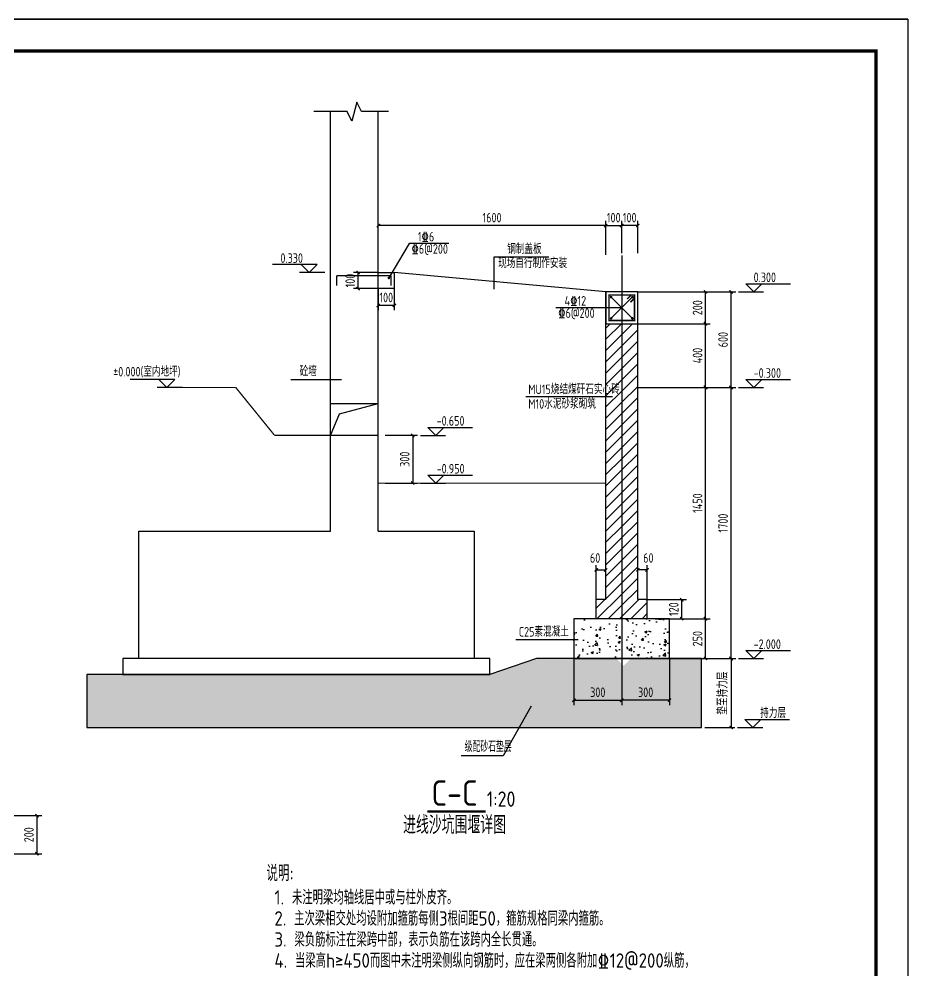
# Model space of a CAD drawing. Header units: millimetres. Extents: x 893615 to 897539, y 39650 to 40458.
# Drawn here: x 895379 to 895657.6, y 39945.7 to 40244.1 of the extents above; entities that cross this region are included whole.
import ezdxf

# ---------------------------------------------------------------- set-up
doc = ezdxf.new("R2010")
doc.units = ezdxf.units.MM
doc.header["$LTSCALE"] = 1000
doc.header["$MEASUREMENT"] = 0
for name, color, linetype in [('1505', 2, 'Continuous'), ('22', 1, 'Continuous'), ('DIM', 7, 'Continuous'), ('DIM_SYMB', 3, 'Continuous'), ('DOTE', 1, 'Continuous'), ('PUB_DIM', 3, 'Continuous'), ('PUB_TEXT', 7, 'Continuous'), ('S_BEAMDIMMASS', 2, 'Continuous'), ('Thin', 7, 'Continuous'), ('WALL', 9, 'Continuous'), ('构造柱', 3, 'Continuous'), ('柱__钢筋标注', 7, 'Continuous'), ('标注尺寸', 252, 'Continuous'), ('标注钢筋', 253, 'Continuous'), ('标高', 7, 'Continuous'), ('梁原位标注', 7, 'Continuous'), ('次梁吊筋标注', 7, 'Continuous'), ('独立基础', 2, 'Continuous'), ('钢筋线', 1, 'Continuous')]:
    doc.layers.add(name, color=color, linetype=linetype)
doc.styles.add('GBHZ', font='gbenor.shx', dxfattribs={"width": 0.9, "bigfont": 'gbcbig.shx'})
doc.styles.get("Standard").update_dxf_attribs({"font": 'gbenor.shx', "bigfont": 'gbcbig.shx'})
doc.dimstyles.new('Y20', dxfattribs={"dimscale": 0, "dimtxt": 3, "dimasz": 0.01, "dimexe": 1.5, "dimexo": 0.03, "dimgap": 1, "dimtad": 1, "dimdec": 0, "dimlfac": 20, "dimzin": 0, "dimdsep": 46, "dimtxsty": 'GBHZ', "dimblk1": 'DX', "dimblk2": 'DX', "dimsah": 1, "dimcen": 0.09, "dimdle": 1, "dimadec": 0, "dimazin": 0, "dimtfac": 1, "dimtdec": 0, "dimtix": 1, "dimtmove": 2, "dimatfit": 3, "dimldrblk": 'DX', "dimfxl": 0, "dimtolj": 1, "dimtzin": 0, "dimarcsym": 0})
doc.dimstyles.new('Y40', dxfattribs={"dimscale": 0, "dimtxt": 3, "dimasz": 0.01, "dimexe": 1.2, "dimexo": 1, "dimgap": 1, "dimtad": 1, "dimdec": 0, "dimlfac": 40, "dimzin": 0, "dimdsep": 46, "dimtxsty": 'GBHZ', "dimblk1": 'DX', "dimblk2": 'DX', "dimsah": 1, "dimcen": 0.09, "dimdle": 1, "dimadec": 0, "dimazin": 0, "dimtfac": 1, "dimtdec": 0, "dimtix": 1, "dimtmove": 2, "dimatfit": 3, "dimldrblk": 'DX', "dimfxl": 0, "dimtolj": 1, "dimtzin": 0, "dimarcsym": 0})
pattern_1 = [(45, (891212.9684, 37381.3067), (-1.767767, 1.767767), [])]

# ---------------------------------------------------------------- blocks, each defined once
blk = doc.blocks.new('DX')
at = {"color": 0, "linetype": 'ByBlock', "const_width": 40}
blk.add_lwpolyline([(-54, -51), (46, 49)], dxfattribs=at)
blk = doc.blocks.new('*D504')
at = {"layer": 'Defpoints', "color": 0, "transparency": 16777216}
for p in [(895552.87, 40043.65), (895567.87, 40043.65), (895567.87, 40030.61)]:
    blk.add_point(p, dxfattribs=at)
at = {"layer": 'DIM', "color": 0, "lineweight": -2, "transparency": 16777216}
for p, q in [((895552.87, 40043.62), (895552.87, 40029.11)), ((895567.87, 40043.62), (895567.87, 40029.11)), ((895552.88, 40030.61), (895567.86, 40030.61))]:
    blk.add_line(p, q, dxfattribs=at)
at = {"layer": 'DIM', "color": 0, "lineweight": -2, "transparency": 16777216, "xscale": 0.01, "yscale": 0.01, "zscale": 0.01, "rotation": 180}
blk.add_blockref('DX', (895552.87, 40030.61), dxfattribs=at)
at = {"layer": 'DIM', "color": 0, "lineweight": -2, "transparency": 16777216, "xscale": 0.01, "yscale": 0.01, "zscale": 0.01}
blk.add_blockref('DX', (895567.87, 40030.61), dxfattribs=at)
at = {"layer": 'DIM', "color": 0, "transparency": 16777216, "insert": (895560.37, 40033.11), "char_height": 3, "attachment_point": 5, "style": 'GBHZ'}
blk.add_mtext('\\A1;300', dxfattribs=at)
blk = doc.blocks.new('*D505')
at = {"layer": 'Defpoints', "color": 0, "transparency": 16777216}
for p in [(895562.87, 40071.46), (895559.87, 40062.15), (895562.87, 40062.15)]:
    blk.add_point(p, dxfattribs=at)
at = {"layer": 'DIM', "color": 0, "lineweight": -2, "transparency": 16777216}
for p, q in [((895559.87, 40062.18), (895559.87, 40072.96)), ((895562.87, 40062.18), (895562.87, 40072.96)), ((895559.88, 40071.46), (895562.86, 40071.46))]:
    blk.add_line(p, q, dxfattribs=at)
at = {"layer": 'DIM', "color": 0, "lineweight": -2, "transparency": 16777216, "xscale": 0.01, "yscale": 0.01, "zscale": 0.01, "rotation": 180}
blk.add_blockref('DX', (895559.87, 40071.46), dxfattribs=at)
at = {"layer": 'DIM', "color": 0, "lineweight": -2, "transparency": 16777216, "xscale": 0.01, "yscale": 0.01, "zscale": 0.01}
blk.add_blockref('DX', (895562.87, 40071.46), dxfattribs=at)
at = {"layer": 'DIM', "color": 0, "transparency": 16777216, "insert": (895559.54, 40075.21), "char_height": 3, "attachment_point": 5, "style": 'GBHZ'}
blk.add_mtext('\\A1;60', dxfattribs=at)
blk = doc.blocks.new('*D506')
at = {"layer": 'Defpoints', "color": 0, "transparency": 16777216}
for p in [(895575.37, 40062.15), (895586.67, 40062.15), (895578.37, 40056.15)]:
    blk.add_point(p, dxfattribs=at)
at = {"layer": 'DIM', "color": 0, "lineweight": -2, "transparency": 16777216}
for p, q in [((895575.4, 40062.15), (895588.17, 40062.15)), ((895586.67, 40056.16), (895586.67, 40062.14)), ((895578.4, 40056.15), (895588.17, 40056.15))]:
    blk.add_line(p, q, dxfattribs=at)
at = {"layer": 'DIM', "color": 0, "lineweight": -2, "transparency": 16777216, "xscale": 0.01, "yscale": 0.01, "zscale": 0.01}
for p, rotation in [((895586.67, 40062.15), 90), ((895586.67, 40056.15), 270)]:
    blk.add_blockref('DX', p, dxfattribs=dict(at, rotation=rotation))
at = {"layer": 'DIM', "color": 0, "transparency": 16777216, "insert": (895584.17, 40059.15), "char_height": 3, "attachment_point": 5, "rotation": 90, "style": 'GBHZ'}
blk.add_mtext('\\A1;120', dxfattribs=at)
blk = doc.blocks.new('*D507')
at = {"layer": 'Defpoints', "color": 0, "transparency": 16777216}
for p in [(895567.87, 40179.39), (895562.87, 40170.71), (895567.87, 40170.71)]:
    blk.add_point(p, dxfattribs=at)
at = {"layer": 'DIM', "color": 0, "lineweight": -2, "transparency": 16777216}
for p, q in [((895562.87, 40170.74), (895562.87, 40180.89)), ((895567.87, 40170.74), (895567.87, 40180.89)), ((895562.86, 40179.39), (895562.85, 40179.39)), ((895562.87, 40179.39), (895567.87, 40179.39)), ((895567.88, 40179.39), (895567.89, 40179.39))]:
    blk.add_line(p, q, dxfattribs=at)
at = {"layer": 'DIM', "color": 0, "lineweight": -2, "transparency": 16777216, "xscale": 0.01, "yscale": 0.01, "zscale": 0.01}
blk.add_blockref('DX', (895562.87, 40179.39), dxfattribs=at)
at = {"layer": 'DIM', "color": 0, "lineweight": -2, "transparency": 16777216, "xscale": 0.01, "yscale": 0.01, "zscale": 0.01, "rotation": 180}
blk.add_blockref('DX', (895567.87, 40179.39), dxfattribs=at)
at = {"layer": 'DIM', "color": 0, "transparency": 16777216, "insert": (895565.37, 40181.89), "char_height": 3, "attachment_point": 5, "style": 'GBHZ'}
blk.add_mtext('\\A1;100', dxfattribs=at)
blk = doc.blocks.new('*D508')
at = {"layer": 'Defpoints', "color": 0, "transparency": 16777216}
for p in [(895572.87, 40071.46), (895572.87, 40062.15), (895575.87, 40062.15)]:
    blk.add_point(p, dxfattribs=at)
at = {"layer": 'DIM', "color": 0, "lineweight": -2, "transparency": 16777216}
for p, q in [((895572.87, 40062.18), (895572.87, 40072.96)), ((895575.87, 40062.18), (895575.87, 40072.96)), ((895575.86, 40071.46), (895572.88, 40071.46))]:
    blk.add_line(p, q, dxfattribs=at)
at = {"layer": 'DIM', "color": 0, "lineweight": -2, "transparency": 16777216, "xscale": 0.01, "yscale": 0.01, "zscale": 0.01, "rotation": 180}
blk.add_blockref('DX', (895572.87, 40071.46), dxfattribs=at)
at = {"layer": 'DIM', "color": 0, "lineweight": -2, "transparency": 16777216, "xscale": 0.01, "yscale": 0.01, "zscale": 0.01}
blk.add_blockref('DX', (895575.87, 40071.46), dxfattribs=at)
at = {"layer": 'DIM', "color": 0, "transparency": 16777216, "insert": (895576.21, 40075.21), "char_height": 3, "attachment_point": 5, "style": 'GBHZ'}
blk.add_mtext('\\A1;60', dxfattribs=at)
blk = doc.blocks.new('*D509')
at = {"layer": 'Defpoints', "color": 0, "transparency": 16777216}
for p in [(895567.87, 40179.39), (895567.87, 40170.71), (895572.87, 40170.71)]:
    blk.add_point(p, dxfattribs=at)
at = {"layer": 'DIM', "color": 0, "lineweight": -2, "transparency": 16777216}
for p, q in [((895567.87, 40170.74), (895567.87, 40180.89)), ((895572.87, 40170.74), (895572.87, 40180.89)), ((895567.86, 40179.39), (895567.85, 40179.39)), ((895572.87, 40179.39), (895567.87, 40179.39)), ((895572.88, 40179.39), (895572.89, 40179.39))]:
    blk.add_line(p, q, dxfattribs=at)
at = {"layer": 'DIM', "color": 0, "lineweight": -2, "transparency": 16777216, "xscale": 0.01, "yscale": 0.01, "zscale": 0.01}
blk.add_blockref('DX', (895567.87, 40179.39), dxfattribs=at)
at = {"layer": 'DIM', "color": 0, "lineweight": -2, "transparency": 16777216, "xscale": 0.01, "yscale": 0.01, "zscale": 0.01, "rotation": 180}
blk.add_blockref('DX', (895572.87, 40179.39), dxfattribs=at)
at = {"layer": 'DIM', "color": 0, "transparency": 16777216, "insert": (895570.37, 40181.89), "char_height": 3, "attachment_point": 5, "style": 'GBHZ'}
blk.add_mtext('\\A1;100', dxfattribs=at)
blk = doc.blocks.new('*D510')
at = {"layer": 'Defpoints', "color": 0, "transparency": 16777216}
for p in [(895567.87, 40043.65), (895582.87, 40043.65), (895567.87, 40030.61)]:
    blk.add_point(p, dxfattribs=at)
at = {"layer": 'DIM', "color": 0, "lineweight": -2, "transparency": 16777216}
for p, q in [((895567.87, 40043.62), (895567.87, 40029.11)), ((895582.87, 40043.62), (895582.87, 40029.11)), ((895582.86, 40030.61), (895567.88, 40030.61))]:
    blk.add_line(p, q, dxfattribs=at)
at = {"layer": 'DIM', "color": 0, "lineweight": -2, "transparency": 16777216, "xscale": 0.01, "yscale": 0.01, "zscale": 0.01, "rotation": 180}
blk.add_blockref('DX', (895567.87, 40030.61), dxfattribs=at)
at = {"layer": 'DIM', "color": 0, "lineweight": -2, "transparency": 16777216, "xscale": 0.01, "yscale": 0.01, "zscale": 0.01}
blk.add_blockref('DX', (895582.87, 40030.61), dxfattribs=at)
at = {"layer": 'DIM', "color": 0, "transparency": 16777216, "insert": (895575.37, 40033.11), "char_height": 3, "attachment_point": 5, "style": 'GBHZ'}
blk.add_mtext('\\A1;300', dxfattribs=at)
blk = doc.blocks.new('*D496')
at = {"layer": 'Defpoints', "color": 0, "transparency": 16777216}
for p in [(895582.87, 40056.15), (895594.13, 40056.15), (895582.87, 40043.65)]:
    blk.add_point(p, dxfattribs=at)
at = {"layer": 'DIM', "color": 0, "lineweight": -2, "transparency": 16777216}
for p, q in [((895582.9, 40056.15), (895595.63, 40056.15)), ((895594.13, 40043.66), (895594.13, 40056.14)), ((895582.9, 40043.65), (895595.63, 40043.65))]:
    blk.add_line(p, q, dxfattribs=at)
at = {"layer": 'DIM', "color": 0, "lineweight": -2, "transparency": 16777216, "xscale": 0.01, "yscale": 0.01, "zscale": 0.01}
for p, rotation in [((895594.13, 40056.15), 90), ((895594.13, 40043.65), 270)]:
    blk.add_blockref('DX', p, dxfattribs=dict(at, rotation=rotation))
at = {"layer": 'DIM', "color": 0, "transparency": 16777216, "insert": (895591.63, 40049.9), "char_height": 3, "attachment_point": 5, "rotation": 90, "style": 'GBHZ'}
blk.add_mtext('\\A1;250', dxfattribs=at)
blk = doc.blocks.new('*D497')
at = {"layer": 'Defpoints', "color": 0, "transparency": 16777216}
for p in [(895572.87, 40128.65), (895594.13, 40128.65), (895582.87, 40056.15)]:
    blk.add_point(p, dxfattribs=at)
at = {"layer": 'DIM', "color": 0, "lineweight": -2, "transparency": 16777216}
for p, q in [((895572.9, 40128.65), (895595.63, 40128.65)), ((895594.13, 40056.16), (895594.13, 40128.64)), ((895582.9, 40056.15), (895595.63, 40056.15))]:
    blk.add_line(p, q, dxfattribs=at)
at = {"layer": 'DIM', "color": 0, "lineweight": -2, "transparency": 16777216, "xscale": 0.01, "yscale": 0.01, "zscale": 0.01}
for p, rotation in [((895594.13, 40128.65), 90), ((895594.13, 40056.15), 270)]:
    blk.add_blockref('DX', p, dxfattribs=dict(at, rotation=rotation))
at = {"layer": 'DIM', "color": 0, "transparency": 16777216, "insert": (895591.63, 40092.4), "char_height": 3, "attachment_point": 5, "rotation": 90, "style": 'GBHZ'}
blk.add_mtext('\\A1;1450', dxfattribs=at)
blk = doc.blocks.new('*D498')
at = {"layer": 'Defpoints', "color": 0, "transparency": 16777216}
for p in [(895572.87, 40148.65), (895594.13, 40148.65), (895572.87, 40128.65)]:
    blk.add_point(p, dxfattribs=at)
at = {"layer": 'DIM', "color": 0, "lineweight": -2, "transparency": 16777216}
for p, q in [((895572.9, 40148.65), (895595.63, 40148.65)), ((895594.13, 40128.66), (895594.13, 40148.64)), ((895572.9, 40128.65), (895595.63, 40128.65))]:
    blk.add_line(p, q, dxfattribs=at)
at = {"layer": 'DIM', "color": 0, "lineweight": -2, "transparency": 16777216, "xscale": 0.01, "yscale": 0.01, "zscale": 0.01}
for p, rotation in [((895594.13, 40148.65), 90), ((895594.13, 40128.65), 270)]:
    blk.add_blockref('DX', p, dxfattribs=dict(at, rotation=rotation))
at = {"layer": 'DIM', "color": 0, "transparency": 16777216, "insert": (895591.63, 40138.65), "char_height": 3, "attachment_point": 5, "rotation": 90, "style": 'GBHZ'}
blk.add_mtext('\\A1;400', dxfattribs=at)
blk = doc.blocks.new('*D499')
at = {"layer": 'Defpoints', "color": 0, "transparency": 16777216}
for p in [(895572.87, 40158.65), (895594.13, 40158.65), (895572.87, 40148.65)]:
    blk.add_point(p, dxfattribs=at)
at = {"layer": 'DIM', "color": 0, "lineweight": -2, "transparency": 16777216}
for p, q in [((895572.9, 40158.65), (895595.63, 40158.65)), ((895594.13, 40148.66), (895594.13, 40158.64)), ((895572.9, 40148.65), (895595.63, 40148.65))]:
    blk.add_line(p, q, dxfattribs=at)
at = {"layer": 'DIM', "color": 0, "lineweight": -2, "transparency": 16777216, "xscale": 0.01, "yscale": 0.01, "zscale": 0.01}
for p, rotation in [((895594.13, 40158.65), 90), ((895594.13, 40148.65), 270)]:
    blk.add_blockref('DX', p, dxfattribs=dict(at, rotation=rotation))
at = {"layer": 'DIM', "color": 0, "transparency": 16777216, "insert": (895591.63, 40153.65), "char_height": 3, "attachment_point": 5, "rotation": 90, "style": 'GBHZ'}
blk.add_mtext('\\A1;200', dxfattribs=at)
blk = doc.blocks.new('*D500')
at = {"layer": 'Defpoints', "color": 0, "transparency": 16777216}
for p in [(895584.37, 40128.65), (895602.13, 40128.65), (895584.37, 40043.65)]:
    blk.add_point(p, dxfattribs=at)
at = {"layer": 'DIM', "color": 0, "lineweight": -2, "transparency": 16777216}
for p, q in [((895584.4, 40128.65), (895603.63, 40128.65)), ((895602.13, 40043.66), (895602.13, 40128.64)), ((895584.4, 40043.65), (895603.63, 40043.65))]:
    blk.add_line(p, q, dxfattribs=at)
at = {"layer": 'DIM', "color": 0, "lineweight": -2, "transparency": 16777216, "xscale": 0.01, "yscale": 0.01, "zscale": 0.01}
for p, rotation in [((895602.13, 40128.65), 90), ((895602.13, 40043.65), 270)]:
    blk.add_blockref('DX', p, dxfattribs=dict(at, rotation=rotation))
at = {"layer": 'DIM', "color": 0, "transparency": 16777216, "insert": (895599.63, 40086.15), "char_height": 3, "attachment_point": 5, "rotation": 90, "style": 'GBHZ'}
blk.add_mtext('\\A1;1700', dxfattribs=at)
blk = doc.blocks.new('*D501')
at = {"layer": 'Defpoints', "color": 0, "transparency": 16777216}
for p in [(895586.25, 40158.65), (895602.13, 40158.65), (895584.37, 40128.65)]:
    blk.add_point(p, dxfattribs=at)
at = {"layer": 'DIM', "color": 0, "lineweight": -2, "transparency": 16777216}
for p, q in [((895586.28, 40158.65), (895603.63, 40158.65)), ((895602.13, 40128.66), (895602.13, 40158.64)), ((895584.4, 40128.65), (895603.63, 40128.65))]:
    blk.add_line(p, q, dxfattribs=at)
at = {"layer": 'DIM', "color": 0, "lineweight": -2, "transparency": 16777216, "xscale": 0.01, "yscale": 0.01, "zscale": 0.01}
for p, rotation in [((895602.13, 40158.65), 90), ((895602.13, 40128.65), 270)]:
    blk.add_blockref('DX', p, dxfattribs=dict(at, rotation=rotation))
at = {"layer": 'DIM', "color": 0, "transparency": 16777216, "insert": (895599.63, 40143.65), "char_height": 3, "attachment_point": 5, "rotation": 90, "style": 'GBHZ'}
blk.add_mtext('\\A1;600', dxfattribs=at)
blk = doc.blocks.new('*D502')
at = {"layer": 'Defpoints', "color": 0, "transparency": 16777216}
for p in [(895491.58, 40159.67), (895496.58, 40159.67), (895491.58, 40154.36)]:
    blk.add_point(p, dxfattribs=at)
at = {"layer": 'DIM', "color": 0, "lineweight": -2, "transparency": 16777216}
for p, q in [((895491.58, 40159.64), (895491.58, 40152.86)), ((895496.58, 40159.64), (895496.58, 40152.86)), ((895491.57, 40154.36), (895491.56, 40154.36)), ((895496.58, 40154.36), (895491.58, 40154.36)), ((895496.59, 40154.36), (895496.6, 40154.36))]:
    blk.add_line(p, q, dxfattribs=at)
at = {"layer": 'DIM', "color": 0, "lineweight": -2, "transparency": 16777216, "xscale": 0.01, "yscale": 0.01, "zscale": 0.01}
blk.add_blockref('DX', (895491.58, 40154.36), dxfattribs=at)
at = {"layer": 'DIM', "color": 0, "lineweight": -2, "transparency": 16777216, "xscale": 0.01, "yscale": 0.01, "zscale": 0.01, "rotation": 180}
blk.add_blockref('DX', (895496.58, 40154.36), dxfattribs=at)
at = {"layer": 'DIM', "color": 0, "transparency": 16777216, "insert": (895494.08, 40156.86), "char_height": 3, "attachment_point": 5, "style": 'GBHZ'}
blk.add_mtext('\\A1;100', dxfattribs=at)
blk = doc.blocks.new('*D503')
at = {"layer": 'Defpoints', "color": 0, "transparency": 16777216}
for p in [(895485.27, 40164.67), (895491.58, 40164.67), (895491.58, 40159.67)]:
    blk.add_point(p, dxfattribs=at)
at = {"layer": 'DIM', "color": 0, "lineweight": -2, "transparency": 16777216}
for p, q in [((895491.55, 40164.67), (895483.77, 40164.67)), ((895485.27, 40164.68), (895485.27, 40164.69)), ((895485.27, 40159.67), (895485.27, 40164.67)), ((895491.55, 40159.67), (895483.77, 40159.67)), ((895485.27, 40159.66), (895485.27, 40159.65))]:
    blk.add_line(p, q, dxfattribs=at)
at = {"layer": 'DIM', "color": 0, "lineweight": -2, "transparency": 16777216, "xscale": 0.01, "yscale": 0.01, "zscale": 0.01}
for p, rotation in [((895485.27, 40164.67), 270), ((895485.27, 40159.67), 90)]:
    blk.add_blockref('DX', p, dxfattribs=dict(at, rotation=rotation))
at = {"layer": 'DIM', "color": 0, "transparency": 16777216, "insert": (895482.77, 40162.17), "char_height": 3, "attachment_point": 5, "rotation": 90, "style": 'GBHZ'}
blk.add_mtext('\\A1;100', dxfattribs=at)
blk = doc.blocks.new('*D531')
at = {"layer": 'Defpoints', "color": 0, "transparency": 16777216}
for p in [(895595.3, 40043.65), (895592.9, 40022.04), (895602.16, 40022.04)]:
    blk.add_point(p, dxfattribs=at)
at = {"layer": 'dim', "color": 0, "lineweight": -2, "transparency": 16777216}
for p, q in [((895596.3, 40043.65), (895603.36, 40043.65)), ((895602.16, 40043.64), (895602.16, 40022.05)), ((895593.9, 40022.04), (895603.36, 40022.04))]:
    blk.add_line(p, q, dxfattribs=at)
at = {"layer": 'dim', "color": 0, "lineweight": -2, "transparency": 16777216, "xscale": 0.01, "yscale": 0.01, "zscale": 0.01}
for p, rotation in [((895602.16, 40043.65), 90), ((895602.16, 40022.04), 270)]:
    blk.add_blockref('DX', p, dxfattribs=dict(at, rotation=rotation))
at = {"layer": 'dim', "color": 0, "transparency": 16777216, "insert": (895599.54, 40032.84), "char_height": 3, "attachment_point": 5, "rotation": 90, "style": 'GBHZ'}
blk.add_mtext('\\A1;垫至持力层', dxfattribs=at)
blk = doc.blocks.new('*D532')
at = {"layer": 'Defpoints', "color": 0, "transparency": 16777216}
for p in [(895493.7, 40113.65), (895493.7, 40098.65), (895502.37, 40098.65)]:
    blk.add_point(p, dxfattribs=at)
at = {"layer": 'DIM', "color": 0, "lineweight": -2, "transparency": 16777216}
for p, q in [((895493.73, 40113.65), (895503.87, 40113.65)), ((895502.37, 40113.64), (895502.37, 40098.66)), ((895493.73, 40098.65), (895503.87, 40098.65))]:
    blk.add_line(p, q, dxfattribs=at)
at = {"layer": 'DIM', "color": 0, "lineweight": -2, "transparency": 16777216, "xscale": 0.01, "yscale": 0.01, "zscale": 0.01}
for p, rotation in [((895502.37, 40113.65), 90), ((895502.37, 40098.65), 270)]:
    blk.add_blockref('DX', p, dxfattribs=dict(at, rotation=rotation))
at = {"layer": 'DIM', "color": 0, "transparency": 16777216, "insert": (895499.87, 40106.15), "char_height": 3, "attachment_point": 5, "rotation": 90, "style": 'GBHZ'}
blk.add_mtext('\\A1;300', dxfattribs=at)
blk = doc.blocks.new('*D533')
at = {"layer": 'Defpoints', "color": 0, "transparency": 16777216}
for p in [(895491.58, 40179.39), (895562.87, 40170.16), (895491.58, 40164.67)]:
    blk.add_point(p, dxfattribs=at)
at = {"layer": 'DIM', "color": 0, "lineweight": -2, "transparency": 16777216}
for p, q in [((895491.58, 40164.7), (895491.58, 40180.89)), ((895562.87, 40170.19), (895562.87, 40180.89)), ((895562.86, 40179.39), (895491.59, 40179.39))]:
    blk.add_line(p, q, dxfattribs=at)
at = {"layer": 'DIM', "color": 0, "lineweight": -2, "transparency": 16777216, "xscale": 0.01, "yscale": 0.01, "zscale": 0.01, "rotation": 180}
blk.add_blockref('DX', (895491.58, 40179.39), dxfattribs=at)
at = {"layer": 'DIM', "color": 0, "lineweight": -2, "transparency": 16777216, "xscale": 0.01, "yscale": 0.01, "zscale": 0.01}
blk.add_blockref('DX', (895562.87, 40179.39), dxfattribs=at)
at = {"layer": 'DIM', "color": 0, "transparency": 16777216, "insert": (895527.23, 40181.89), "char_height": 3, "attachment_point": 5, "style": 'GBHZ'}
blk.add_mtext('\\A1;1600', dxfattribs=at)
blk = doc.blocks.new('*D537')
at = {"layer": 'Defpoints', "color": 0, "transparency": 16777216}
for p in [(895375.51, 39994.44), (895375.51, 39982.44), (895384.61, 39982.44)]:
    blk.add_point(p, dxfattribs=at)
at = {"layer": 'DIM', "color": 0, "lineweight": -2, "transparency": 16777216}
for p, q in [((895375.54, 39994.44), (895386.11, 39994.44)), ((895384.61, 39994.43), (895384.61, 39982.45)), ((895375.54, 39982.44), (895386.11, 39982.44))]:
    blk.add_line(p, q, dxfattribs=at)
at = {"layer": 'DIM', "color": 0, "lineweight": -2, "transparency": 16777216, "xscale": 0.01, "yscale": 0.01, "zscale": 0.01}
for p, rotation in [((895384.61, 39994.44), 90), ((895384.61, 39982.44), 270)]:
    blk.add_blockref('DX', p, dxfattribs=dict(at, rotation=rotation))
at = {"layer": 'DIM', "color": 0, "transparency": 16777216, "insert": (895382.11, 39988.44), "char_height": 3, "attachment_point": 5, "rotation": 90, "style": 'GBHZ'}
blk.add_mtext('\\A1;200', dxfattribs=at)

msp = doc.modelspace()

# ---------------------------------------------------------------- hatches: boundary and pattern name
at = {"layer": '1505'}
h = msp.add_hatch(dxfattribs=at)
h.set_pattern_fill('ANSI31', color=0, scale=20, style=0)
h.set_pattern_definition(pattern_1)
h.paths.add_polyline_path([(895567.873, 40148.647), (895562.873, 40148.647), (895562.873, 40062.147), (895559.873, 40062.147), (895559.873, 40056.147), (895567.873, 40056.147)])
h = msp.add_hatch(dxfattribs=at)
h.set_pattern_fill('ANSI31', color=0, scale=20, style=0)
h.set_pattern_definition(pattern_1)
h.paths.add_polyline_path([(895572.873, 40148.647), (895567.873, 40148.647), (895567.873, 40056.147), (895575.873, 40056.147), (895575.873, 40062.147), (895572.873, 40062.147)])
at = {"layer": '柱__钢筋标注'}
h = msp.add_hatch(dxfattribs=at)
h.set_pattern_fill('DOTS', color=256, scale=30, style=0)
h.set_pattern_definition([(0, (-14.8096, 0), (0.9375, 1.875), [0, -1.875])])
h.paths.add_polyline_path([(895592.903, 40043.647), (895570.729, 40043.647), (895568.479, 40041.397), (895566.229, 40043.647), (895541.129, 40043.647), (895526.584, 40038.647), (895400.26, 40038.647), (895400.26, 40022.042), (895592.903, 40022.042)])
h.paths.add_polyline_path([(895557.462, 40030.879), (895563.284, 40030.879), (895563.284, 40034.89), (895557.462, 40034.89)], flags=24)
h.paths.add_polyline_path([(895572.462, 40030.879), (895578.284, 40030.879), (895578.284, 40034.89), (895572.462, 40034.89)], flags=24)
at = {"layer": '次梁吊筋标注'}
h = msp.add_hatch(dxfattribs=at)
h.set_pattern_fill('AR-CONC', color=0, style=0)
h.set_pattern_definition([(50, (899535.1514, 34337.522), (7.172602, -0.6275213), [0.75, -8.25]), (355, (899535.1514, 34337.522), (-1.387513, 7.521921), [0.6, -6.6]), (100.4514, (899535.749, 34337.47), (5.785094, 6.8943954), [0.637402, -7.011421]), (46.1842, (899535.151, 34339.522), (10.67241, -1.65519), [1.125, -12.375]), (96.6356, (899536.041, 34339.384), (9.346627, 9.741179), [0.956103, -10.51713]), (351.1842, (899535.151, 34339.522), (9.34662, 9.741186), [0.9, -9.9]), (21, (899536.1514, 34339.022), (5.9690705, -4.026189), [0.75, -8.25]), (326, (899536.1514, 34339.022), (2.433153, 7.2515005), [0.6, -6.6]), (71.4514, (899536.649, 34338.6867), (8.402226, 3.225305), [0.637402, -7.011421]), (37.5, (899535.1514, 34337.5222), (0.1215986, 3.3289385), [0, -6.52, 0, -6.7, 0, -6.625]), (7.5, (899535.1514, 34337.522), (2.6306954, 3.9441171), [0, -3.82, 0, -6.37, 0, -2.525]), (327.5, (899532.9214, 34337.5222), (5.3382244, -0.2255487), [0, -2.5, 0, -7.8, 0, -10.35]), (317.5, (899531.9214, 34337.522), (5.8318617, 1.0010498), [0, -3.25, 0, -5.18, 0, -7.35])])
h.paths.add_polyline_path([(895582.873, 40056.147), (895577.073, 40056.147), (895552.873, 40056.147), (895552.873, 40043.647), (895582.873, 40043.647)])

# ---------------------------------------------------------------- linework, layer by layer
at = {"color": 0}
for p, q in [((895657.565, 40244.145), (894816.565, 40244.145)), ((894816.565, 40244.145), (895657.565, 40244.145)), ((895657.565, 40244.145), (895657.565, 39650.145))]:
    msp.add_line(p, q, dxfattribs=at)
for p, q in [((895501.218, 40173.762), (895494.884, 40162.972)), ((895564.273, 40157.247), (895571.473, 40150.047)), ((895564.273, 40150.047), (895571.473, 40157.247)), ((895480.056, 40131.05), (895464.2, 40131.05))]:
    msp.add_line(p, q)
at = {"color": 0, "const_width": 1}
msp.add_lwpolyline([(895647.565, 39660.145), (894841.565, 39660.145), (894841.565, 40234.145), (895647.565, 40234.145)], close=True, dxfattribs=at)
at = {"color": 0, "const_width": 0.4}
for points in [[(895430.216, 40128.647), (895446.92, 40128.647)], [(895459.084, 40113.647), (895446.92, 40128.647)], [(895595.736, 40128.647), (895572.873, 40128.647)], [(895476.584, 40113.647), (895459.084, 40113.647)], [(895562.873, 40098.647), (895491.584, 40098.647)]]:
    msp.add_lwpolyline(points, dxfattribs=at)
at = {"layer": '22', "const_width": 0.45}
for points in [[(895569.618, 40156.393), (895570.873, 40157.647)], [(895570.618, 40155.392), (895571.873, 40156.646)]]:
    msp.add_lwpolyline(points, dxfattribs=at)
at = {"layer": 'DIM_SYMB'}
for p, q in [((895545.035, 40169.519), (895527.774, 40169.519)), ((895527.774, 40169.519), (895527.774, 40159.519))]:
    msp.add_line(p, q, dxfattribs=at)
at = {"layer": 'DOTE', "color": 6, "ltscale": 1000}
msp.add_line((895567.873, 40170.024), (895567.873, 40036.046), dxfattribs=at)
at = {"layer": 'PUB_DIM', "color": 0}
for p, q in [((895572.873, 40062.147), (895572.873, 40158.647)), ((895562.873, 40062.147), (895559.873, 40062.147)), ((895559.873, 40056.147), (895559.873, 40062.147)), ((895575.873, 40062.147), (895572.873, 40062.147)), ((895575.873, 40056.147), (895575.873, 40062.147))]:
    msp.add_line(p, q, dxfattribs=at)
msp.add_lwpolyline([(895577.073, 40056.147), (895552.873, 40056.147), (895552.873, 40043.647), (895582.873, 40043.647), (895582.873, 40056.147), (895577.073, 40056.147)], dxfattribs=at)
at = {"layer": 'PUB_DIM', "color": 0, "const_width": 0.7}
msp.add_lwpolyline([(895506.917, 39995.729), (895525.259, 39995.729)], dxfattribs=at)
at = {"layer": 'Thin'}
for p, q in [((895484.834, 40218.116), (895483.334, 40212.116)), ((895486.334, 40215.116), (895484.834, 40218.116)), ((895481.834, 40215.116), (895471.438, 40215.116)), ((895483.334, 40212.116), (895481.834, 40215.116)), ((895494.781, 40215.116), (895486.334, 40215.116))]:
    msp.add_line(p, q, dxfattribs=at)
at = {"layer": 'WALL'}
msp.add_line((895491.584, 40113.647), (895476.584, 40113.647), dxfattribs=at)
at = {"layer": '构造柱'}
for p, q in [((895562.873, 40158.647), (895496.584, 40164.672)), ((895476.584, 40123.647), (895491.584, 40123.647)), ((895479.454, 40120.424), (895491.584, 40123.647)), ((895564.98, 40125.697), (895537.784, 40125.697)), ((895476.584, 40113.647), (895479.454, 40120.424)), ((895554.262, 40049.52), (895534.681, 40049.52))]:
    msp.add_line(p, q, dxfattribs=at)
at = {"layer": '柱__钢筋标注'}
for p, q in [((895539.495, 40028.782), (895530.687, 40013.231)), ((895530.687, 40013.231), (895517.609, 40013.231))]:
    msp.add_line(p, q, dxfattribs=at)
at = {"layer": '标注尺寸'}
for p, q in [((895474.804, 40164.672), (895466.88, 40164.672)), ((895604.413, 40158.647), (895612.338, 40158.647)), ((895430.216, 40128.647), (895422.292, 40128.647)), ((895604.413, 40128.647), (895612.338, 40128.647)), ((895504.776, 40113.647), (895512.7, 40113.647)), ((895504.776, 40098.647), (895512.7, 40098.647)), ((895604.413, 40043.647), (895612.338, 40043.647)), ((895604.14, 40022.042), (895612.064, 40022.042))]:
    msp.add_line(p, q, dxfattribs=at)
at = {"layer": '标高'}
for points in [[(895467.448, 40167.172), (895469.948, 40164.672), (895472.448, 40167.172), (895458.453, 40167.172)], [(895611.769, 40161.147), (895609.269, 40158.647), (895606.769, 40161.147), (895620.764, 40161.147)], [(895422.861, 40131.147), (895425.361, 40128.647), (895427.861, 40131.147), (895413.865, 40131.147)], [(895611.769, 40131.147), (895609.269, 40128.647), (895606.769, 40131.147), (895620.764, 40131.147)], [(895512.131, 40116.147), (895509.631, 40113.647), (895507.131, 40116.147), (895521.127, 40116.147)], [(895512.131, 40101.147), (895509.631, 40098.647), (895507.131, 40101.147), (895521.127, 40101.147)], [(895611.769, 40046.147), (895609.269, 40043.647), (895606.769, 40046.147), (895620.764, 40046.147)], [(895611.496, 40024.542), (895608.996, 40022.042), (895606.496, 40024.542), (895620.491, 40024.542)]]:
    msp.add_lwpolyline(points, dxfattribs=at)
at = {"layer": '梁原位标注'}
for p, q in [((895513.74, 40173.762), (895501.218, 40173.762)), ((895567.873, 40153.647), (895547.185, 40153.647))]:
    msp.add_line(p, q, dxfattribs=at)
at = {"layer": '次梁吊筋标注', "color": 0}
msp.add_line((895562.873, 40062.147), (895562.873, 40158.647), dxfattribs=at)
msp.add_lwpolyline([(895562.873, 40148.647), (895572.873, 40148.647), (895572.873, 40158.647), (895562.873, 40158.647)], close=True, dxfattribs=at)
at = {"layer": '独立基础'}
for p, q in [((895476.584, 40083.647), (895476.584, 40215.116)), ((895491.584, 40083.647), (895491.584, 40215.116)), ((895491.584, 40164.672), (895496.584, 40164.672)), ((895496.584, 40164.672), (895496.584, 40159.672)), ((895496.584, 40159.672), (895491.584, 40159.672))]:
    msp.add_line(p, q, dxfattribs=at)
for points in [[(895491.584, 40083.647), (895521.584, 40083.647), (895521.584, 40043.647), (895416.584, 40043.647), (895416.584, 40083.647), (895476.584, 40083.647)], [(895526.584, 40038.647), (895400.26, 40038.647), (895400.26, 40022.042), (895592.903, 40022.042), (895592.903, 40043.647), (895541.129, 40043.647), (895526.584, 40038.647)]]:
    msp.add_lwpolyline(points, dxfattribs=at)
msp.add_lwpolyline([(895411.584, 40043.647), (895411.584, 40038.647), (895526.584, 40038.647), (895526.584, 40043.647)], close=True, dxfattribs=at)
at = {"layer": '钢筋线', "const_width": 0.45}
for points in [[(895478.537, 40163.672), (895495.584, 40163.672)], [(895478.537, 40163.672), (895478.537, 40160.616)], [(895495.584, 40163.672), (895495.584, 40160.616)], [(895571.873, 40149.647), (895571.873, 40157.647), (895563.873, 40157.647), (895563.873, 40149.647), (895571.873, 40149.647)]]:
    msp.add_lwpolyline(points, dxfattribs=at)
at = {"layer": '钢筋线', "const_width": 0.4}
for points in [[(895495.084, 40162.972, 1), (895494.684, 40162.972, 1), (895495.084, 40162.972)], [(895564.773, 40156.947, 1), (895564.373, 40156.947, 1), (895564.773, 40156.947)], [(895571.373, 40156.947, 1), (895570.974, 40156.947, 1), (895571.373, 40156.947)], [(895564.773, 40150.347, 1), (895564.373, 40150.347, 1), (895564.773, 40150.347)], [(895571.373, 40150.347, 1), (895570.974, 40150.347, 1), (895571.373, 40150.347)]]:
    msp.add_lwpolyline(points, format="xyb", dxfattribs=at)

# ---------------------------------------------------------------- texts
at = {"style": 'GBHZ'}
for s, height, p in [('说明:', 5, (895456.54, 39973.889)), ('1. 未注明梁均轴线居中或与柱外皮齐。', 4.5, (895459.044, 39966.565)), ('2. 主次梁相交处均设附加箍筋每侧3根间距50，箍筋规格同梁内箍筋。', 4.5, (895459.044, 39959.965)), ('3. 梁负筋标注在梁跨中部，表示负筋在该跨内全长贯通。', 4.5, (895459.044, 39953.365)), ('4. 当梁高h≥450而图中未注明梁侧纵向钢筋时，应在梁两侧各附加%%13212@200纵筋，', 4.5, (895459.044, 39946.765))]:
    msp.add_text(s, height=height, dxfattribs=at).set_placement(p)
at = {"layer": 'PUB_TEXT', "style": 'GBHZ'}
for s, height, p in [('C-C', 8, (895508.257, 39997.514)), ('1:20', 4.8, (895525.595, 39997.224)), ('进线沙坑围堰详图', 5.6, (895499.366, 39988.708))]:
    msp.add_text(s, height=height, dxfattribs=at).set_placement(p)
at = {"layer": 'S_BEAMDIMMASS', "style": 'GBHZ', "width": 0.9}
for s, p in [('0.330', (895460.92, 40167.706)), ('0.300', (895609.197, 40161.681)), ('%%P0.000(室内地坪)', (895408.535, 40132.099)), ('砼墙', (895466.966, 40132.224)), ('-0.300', (895609.197, 40131.681)), ('MU15烧结煤矸石实心砖', (895538.599, 40126.569)), ('M10水泥砂浆砌筑', (895538.607, 40121.999)), ('-0.650', (895509.866, 40116.681)), ('-0.950', (895509.866, 40101.681)), ('C25素混凝土', (895535.621, 40050.563)), ('-2.000', (895609.197, 40046.681)), ('持力层', (895611.267, 40025.076))]:
    msp.add_text(s, height=3, dxfattribs=at).set_placement(p)
at = {"layer": '标注钢筋', "width": 0.7}
msp.add_text('级配砂石垫层', height=3.5, dxfattribs=at).set_placement((895518.679, 40014.382))
at = {"layer": '梁原位标注', "style": 'GBHZ', "width": 0.9}
for s, p in [('1%%1326', (895503.989, 40174.419)), ('%%1326@200', (895501.986, 40170.582)), ('钢制盖板', (895531.982, 40170.55)), ('现场自行制作安装', (895529.149, 40166.096)), ('4%%13212', (895549.955, 40154.305)), ('%%1326@200', (895547.953, 40150.467))]:
    msp.add_text(s, height=3, dxfattribs=at).set_placement(p)

# ---------------------------------------------------------------- dimensions: what is measured, and where the dimension line sits
at = {"layer": 'DIM', "color": 0}
dim = msp.add_linear_dim(base=(895491.584, 40179.388), p1=(895562.873, 40170.164), p2=(895491.584, 40164.672), text='1600', dimstyle='Y20', override={"dimscale": 1}, dxfattribs=at)
dim.commit()
dim.dimension.update_dxf_attribs({"geometry": '*D533', "text_midpoint": (895527.229, 40181.888)})
for base, p1, p2, picture, middle in [((895567.873, 40179.388), (895562.873, 40170.713), (895567.873, 40170.713), '*D507', (895565.373, 40181.888)), ((895567.873, 40030.606), (895552.873, 40043.647), (895567.873, 40043.647), '*D504', (895560.373, 40033.106))]:
    dim = msp.add_linear_dim(base=base, p1=p1, p2=p2, dimstyle='Y20', override={"dimscale": 1}, dxfattribs=at)
    dim.commit()
    dim.dimension.update_dxf_attribs({"geometry": picture, "text_midpoint": middle})
for base, p1, p2, angle, picture, middle in [((895567.873, 40179.388), (895572.873, 40170.713), (895567.873, 40170.713), 180, '*D509', (895570.373, 40181.888)), ((895502.365, 40098.647), (895493.7, 40113.647), (895493.7, 40098.647), 90, '*D532', (895499.865, 40106.147)), ((895586.666, 40062.147), (895578.369, 40056.147), (895575.369, 40062.147), 90, '*D506', (895584.166, 40059.147)), ((895567.873, 40030.606), (895582.873, 40043.647), (895567.873, 40043.647), 180, '*D510', (895575.373, 40033.106))]:
    dim = msp.add_linear_dim(base=base, p1=p1, p2=p2, angle=angle, dimstyle='Y20', override={"dimscale": 1}, dxfattribs=at)
    dim.commit()
    dim.dimension.update_dxf_attribs({"geometry": picture, "text_midpoint": middle})
at = {"layer": 'DIM'}
for base, p1, p2, picture, middle in [((895485.265, 40164.672), (895491.584, 40159.672), (895491.584, 40164.672), '*D503', (895482.765, 40162.172)), ((895594.133, 40158.647), (895572.873, 40148.647), (895572.873, 40158.647), '*D499', (895591.633, 40153.647)), ((895602.133, 40158.647), (895584.373, 40128.647), (895586.253, 40158.647), '*D501', (895599.633, 40143.647)), ((895594.133, 40148.647), (895572.873, 40128.647), (895572.873, 40148.647), '*D498', (895591.633, 40138.647)), ((895594.133, 40128.647), (895582.873, 40056.147), (895572.873, 40128.647), '*D497', (895591.633, 40092.397)), ((895602.133, 40128.647), (895584.373, 40043.647), (895584.373, 40128.647), '*D500', (895599.633, 40086.147)), ((895594.133, 40056.147), (895582.873, 40043.647), (895582.873, 40056.147), '*D496', (895591.633, 40049.897))]:
    dim = msp.add_linear_dim(base=base, p1=p1, p2=p2, angle=90, dimstyle='Y20', override={"dimscale": 1}, dxfattribs=at)
    dim.commit()
    dim.dimension.update_dxf_attribs({"geometry": picture, "text_midpoint": middle})
dim = msp.add_linear_dim(base=(895491.584, 40154.36), p1=(895496.584, 40159.672), p2=(895491.584, 40159.672), dimstyle='Y20', override={"dimscale": 1}, dxfattribs=at)
dim.commit()
dim.dimension.update_dxf_attribs({"geometry": '*D502', "text_midpoint": (895494.084, 40156.86)})
at = {"layer": 'DIM', "color": 0}
dim = msp.add_linear_dim(base=(895562.873, 40071.459), p1=(895559.873, 40062.147), p2=(895562.873, 40062.147), angle=180, dimstyle='Y20', override={"dimscale": 1}, dxfattribs=at)
dim.commit()
dim.dimension.update_dxf_attribs({"geometry": '*D505', "text_midpoint": (895559.539, 40075.209), "dimtype": 160})
dim = msp.add_linear_dim(base=(895572.873, 40071.459), p1=(895575.873, 40062.147), p2=(895572.873, 40062.147), dimstyle='Y20', override={"dimscale": 1}, dxfattribs=at)
dim.commit()
dim.dimension.update_dxf_attribs({"geometry": '*D508', "text_midpoint": (895576.208, 40075.209), "dimtype": 160})
at = {"layer": 'dim'}
dim = msp.add_linear_dim(base=(895602.16, 40022.042), p1=(895595.296, 40043.647), p2=(895592.903, 40022.042), angle=270, text='垫至持力层', dimstyle='Y40', override={"dimscale": 1}, dxfattribs=at)
dim.commit()
dim.dimension.update_dxf_attribs({"geometry": '*D531', "text_midpoint": (895599.544, 40032.844)})
at = {"layer": 'DIM'}
dim = msp.add_linear_dim(base=(895384.605, 39982.443), p1=(895375.513, 39994.443), p2=(895375.513, 39982.443), angle=90, text='200', dimstyle='Y20', override={"dimscale": 1}, dxfattribs=at)
dim.commit()
dim.dimension.update_dxf_attribs({"geometry": '*D537', "text_midpoint": (895382.105, 39988.443)})

doc.saveas('drawing.dxf')
